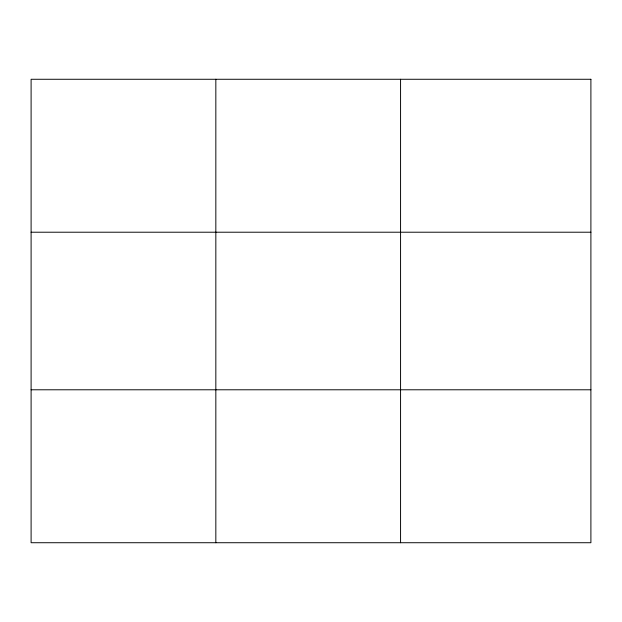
<?xml version="1.0" encoding="UTF-8"?>
<svg xmlns="http://www.w3.org/2000/svg" width="622" height="622" viewBox="0 0 622 622"><rect width="100%" height="100%" fill="white"/><g stroke="black" fill="none" stroke-linecap="round" stroke-linejoin="round"><path stroke-width="0.93" d="M215.834 542.726L215.834 79.274M400.568 542.726L400.568 79.274M31.1 232.216L590.9 232.216M31.1 389.784L590.9 389.784M590.9 79.274L590.9 542.726L31.1 542.726L31.1 79.274L590.9 79.274"/></g></svg>
